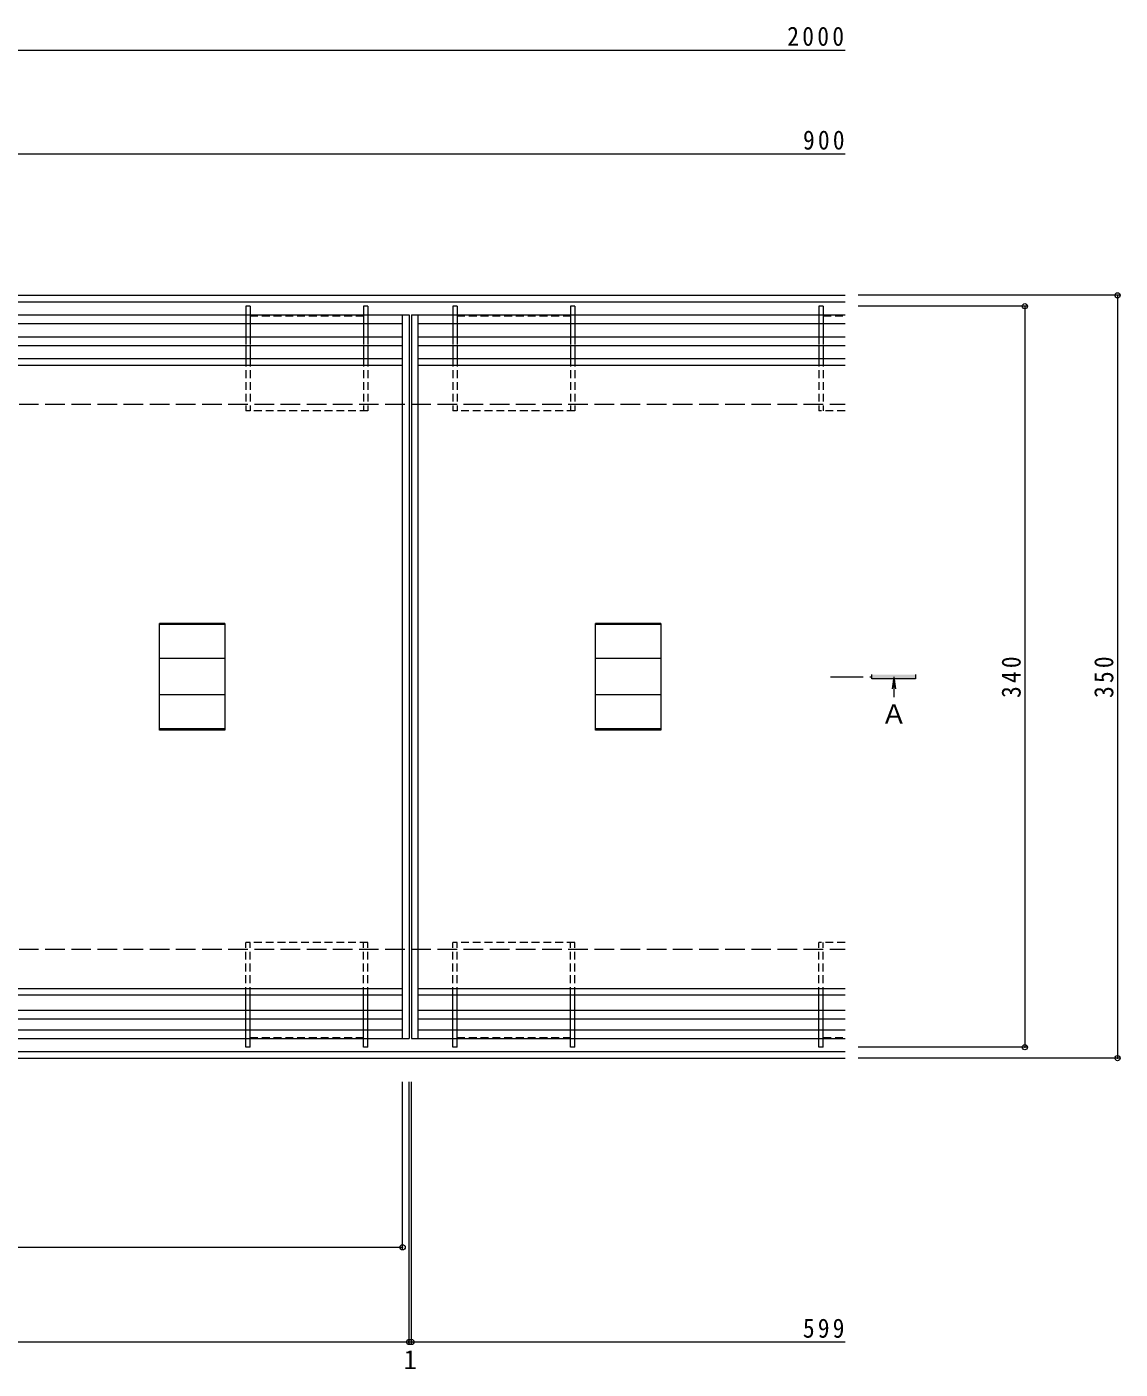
# Model space of a CAD drawing. Units: millimetres at full size, sheet at 1:3. Extents: x -1263 to 1183, y -892 to 794.
# Drawn here: x -425 to 77, y -62 to 554 of the extents above; entities that cross this region are included whole.
import ezdxf
from ezdxf.enums import TextEntityAlignment as Align

# ---------------------------------------------------------------- set-up
doc = ezdxf.new("R2010")
doc.units = ezdxf.units.MM
doc.header["$LTSCALE"] = 3
doc.header["$PDMODE"] = 32
doc.header["$PDSIZE"] = 2.4
for name, pattern in [('CHAIN1', [8, 5, -1, 1, -1]), ('DASHED1', [1.8, 1.2, -0.6]), ('DASHED3', [4, 3, -1])]:
    doc.linetypes.add(name, pattern=pattern)
for name, color, linetype, lineweight in [('B-1', 2, 'Continuous', 18), ('B-2', 3, 'Continuous', 18), ('B-3', 4, 'Continuous', 18), ('B-4', 7, 'Continuous', 18), ('B-5', 7, 'Continuous', 18), ('B-A', 2, 'Continuous', 18)]:
    doc.layers.add(name, color=color, linetype=linetype, lineweight=lineweight)
doc.styles.add('ＭＳ ゴシック', font='')
doc.styles.get('ＭＳ ゴシック').set_extended_font_data('MS Gothic')

msp = doc.modelspace()

# ---------------------------------------------------------------- linework, layer by layer
at = {"layer": 'B-1'}
for p, q in [((-1048.672, 431.134), (-49.672, 431.134)), ((-1048.672, 428.134), (-49.672, 428.134)), ((-1048.672, 84.134), (-49.672, 84.134)), ((-1048.672, 81.134), (-49.672, 81.134))]:
    msp.add_line(p, q, dxfattribs=at)
at = {"layer": 'B-1', "linetype": 'DASHED3'}
for p, q in [((-848.672, 381.134), (-49.672, 381.134)), ((-848.672, 131.135), (-49.672, 131.135))]:
    msp.add_line(p, q, dxfattribs=at)
at = {"layer": 'B-2'}
for p, q in [((-252.672, 90.134), (-252.672, 422.134)), ((-249.672, 422.134), (-249.672, 90.134)), ((-248.672, 422.134), (-248.672, 90.134)), ((-245.672, 422.134), (-245.672, 90.134)), ((-845.672, 402.134), (-252.672, 402.134)), ((-245.672, 402.134), (-49.672, 402.134)), ((-845.672, 399.134), (-252.672, 399.134)), ((-245.672, 399.134), (-49.672, 399.134)), ((-364.172, 231.68), (-364.172, 280.589)), ((-334.172, 280.589), (-364.172, 280.589)), ((-334.172, 280.089), (-364.172, 280.089)), ((-334.172, 280.589), (-334.172, 231.68)), ((-164.172, 231.68), (-164.172, 280.589)), ((-134.172, 280.589), (-164.172, 280.589)), ((-134.172, 280.089), (-164.172, 280.089)), ((-134.172, 280.589), (-134.172, 231.68)), ((-334.172, 264.5), (-364.172, 264.5)), ((-134.172, 264.5), (-164.172, 264.5)), ((-334.172, 247.768), (-364.172, 247.768)), ((-134.172, 247.768), (-164.172, 247.768)), ((-334.172, 232.18), (-364.172, 232.18)), ((-334.172, 231.68), (-364.172, 231.68)), ((-134.172, 232.18), (-164.172, 232.18)), ((-134.172, 231.68), (-164.172, 231.68)), ((-845.672, 113.134), (-252.672, 113.134)), ((-245.672, 113.134), (-49.672, 113.134)), ((-845.672, 110.134), (-252.672, 110.134)), ((-245.672, 110.134), (-49.672, 110.134))]:
    msp.add_line(p, q, dxfattribs=at)
at = {"layer": 'B-3'}
for p, q in [((-322.672, 426.134), (-324.672, 426.134)), ((-324.672, 426.134), (-324.672, 422.134)), ((-322.672, 426.134), (-322.672, 422.134)), ((-268.672, 426.134), (-270.672, 426.134)), ((-270.672, 426.134), (-270.672, 422.134)), ((-268.672, 426.134), (-268.672, 422.134)), ((-229.672, 426.134), (-229.672, 422.134)), ((-227.672, 426.134), (-229.672, 426.134)), ((-227.672, 426.134), (-227.672, 422.134)), ((-175.672, 426.134), (-175.672, 422.134)), ((-173.672, 426.134), (-175.672, 426.134)), ((-173.672, 426.134), (-173.672, 422.134)), ((-61.672, 426.134), (-61.672, 422.134)), ((-59.672, 426.134), (-61.672, 426.134)), ((-59.672, 426.134), (-59.672, 422.134)), ((-324.672, 418.134), (-324.672, 412.134)), ((-322.672, 418.134), (-322.672, 412.134)), ((-270.672, 418.134), (-270.672, 412.134)), ((-268.672, 418.134), (-268.672, 412.134)), ((-229.672, 418.134), (-229.672, 412.134)), ((-227.672, 418.134), (-227.672, 412.134)), ((-175.672, 418.134), (-175.672, 412.134)), ((-173.672, 418.134), (-173.672, 412.134)), ((-61.672, 418.134), (-61.672, 412.134)), ((-59.672, 418.134), (-59.672, 412.134)), ((-324.672, 408.134), (-324.672, 402.134)), ((-322.672, 408.134), (-322.672, 402.134)), ((-270.672, 408.134), (-270.672, 402.134)), ((-268.672, 408.134), (-268.672, 402.134)), ((-229.672, 408.134), (-229.672, 402.134)), ((-227.672, 408.134), (-227.672, 402.134)), ((-175.672, 408.134), (-175.672, 402.134)), ((-173.672, 408.134), (-173.672, 402.134)), ((-61.672, 408.134), (-61.672, 402.134)), ((-59.672, 408.134), (-59.672, 402.134)), ((-324.672, 103.134), (-324.672, 110.134)), ((-322.672, 103.134), (-322.672, 110.134)), ((-270.672, 103.134), (-270.672, 110.134)), ((-268.672, 103.134), (-268.672, 110.134)), ((-229.672, 103.134), (-229.672, 110.134)), ((-227.672, 103.134), (-227.672, 110.134)), ((-175.672, 103.134), (-175.672, 110.134)), ((-173.672, 103.134), (-173.672, 110.134)), ((-61.672, 103.134), (-61.672, 110.134)), ((-59.672, 103.134), (-59.672, 110.134)), ((-324.672, 94.134), (-324.672, 99.134)), ((-322.672, 94.134), (-322.672, 99.134)), ((-270.672, 94.134), (-270.672, 99.134)), ((-268.672, 94.134), (-268.672, 99.134)), ((-229.672, 94.134), (-229.672, 99.134)), ((-227.672, 94.134), (-227.672, 99.134)), ((-175.672, 94.134), (-175.672, 99.134)), ((-173.672, 94.134), (-173.672, 99.134)), ((-61.672, 94.134), (-61.672, 99.134)), ((-59.672, 94.134), (-59.672, 99.134)), ((-324.672, 86.135), (-324.672, 90.134)), ((-322.672, 86.135), (-322.672, 90.134)), ((-270.672, 86.135), (-270.672, 90.134)), ((-268.672, 86.135), (-268.672, 90.134)), ((-229.672, 86.135), (-229.672, 90.134)), ((-227.672, 86.135), (-227.672, 90.134)), ((-175.672, 86.135), (-175.672, 90.134)), ((-173.672, 86.135), (-173.672, 90.134)), ((-61.672, 86.135), (-61.672, 90.134)), ((-59.672, 86.135), (-59.672, 90.134)), ((-322.672, 86.135), (-324.672, 86.135)), ((-268.672, 86.135), (-270.672, 86.135)), ((-227.672, 86.135), (-229.672, 86.135)), ((-173.672, 86.135), (-175.672, 86.135)), ((-59.672, 86.135), (-61.672, 86.135))]:
    msp.add_line(p, q, dxfattribs=at)
at = {"layer": 'B-3', "linetype": 'DASHED1'}
for p, q in [((-324.672, 422.134), (-324.672, 418.134)), ((-322.672, 422.134), (-322.672, 418.134)), ((-322.672, 421.634), (-270.672, 421.634)), ((-270.672, 422.134), (-270.672, 418.134)), ((-268.672, 422.134), (-268.672, 418.134)), ((-229.672, 422.134), (-229.672, 418.134)), ((-227.672, 422.134), (-227.672, 418.134)), ((-227.672, 421.634), (-175.672, 421.634)), ((-175.672, 422.134), (-175.672, 418.134)), ((-173.672, 422.134), (-173.672, 418.134)), ((-61.672, 422.134), (-61.672, 418.134)), ((-59.672, 422.134), (-59.672, 418.134)), ((-59.672, 421.634), (-49.672, 421.634)), ((-324.672, 412.134), (-324.672, 408.134)), ((-322.672, 412.134), (-322.672, 408.134)), ((-270.672, 412.134), (-270.672, 408.134)), ((-268.672, 412.134), (-268.672, 408.134)), ((-229.672, 412.134), (-229.672, 408.134)), ((-227.672, 412.134), (-227.672, 408.134)), ((-175.672, 412.134), (-175.672, 408.134)), ((-173.672, 412.134), (-173.672, 408.134)), ((-61.672, 412.134), (-61.672, 408.134)), ((-59.672, 412.134), (-59.672, 408.134)), ((-324.672, 402.134), (-324.672, 378.134)), ((-322.672, 402.134), (-322.672, 378.134)), ((-270.672, 402.134), (-270.672, 378.134)), ((-268.672, 402.134), (-268.672, 378.134)), ((-229.672, 402.134), (-229.672, 378.134)), ((-227.672, 402.134), (-227.672, 378.134)), ((-175.672, 402.134), (-175.672, 378.134)), ((-173.672, 402.134), (-173.672, 378.134)), ((-61.672, 402.134), (-61.672, 378.134)), ((-59.672, 402.134), (-59.672, 378.134)), ((-268.672, 378.134), (-324.672, 378.134)), ((-173.672, 378.134), (-229.672, 378.134)), ((-49.672, 378.134), (-61.672, 378.134)), ((-324.672, 110.134), (-324.672, 134.134)), ((-268.672, 134.134), (-324.672, 134.134)), ((-322.672, 110.134), (-322.672, 134.134)), ((-270.672, 110.134), (-270.672, 134.134)), ((-268.672, 110.134), (-268.672, 134.134)), ((-173.672, 134.134), (-229.672, 134.134)), ((-229.672, 110.134), (-229.672, 134.134)), ((-227.672, 110.134), (-227.672, 134.134)), ((-175.672, 110.134), (-175.672, 134.134)), ((-173.672, 110.134), (-173.672, 134.134)), ((-61.672, 110.134), (-61.672, 134.134)), ((-49.672, 134.134), (-61.672, 134.134)), ((-59.672, 110.134), (-59.672, 134.134)), ((-324.672, 99.134), (-324.672, 103.134)), ((-322.672, 99.134), (-322.672, 103.134)), ((-270.672, 99.134), (-270.672, 103.134)), ((-268.672, 99.134), (-268.672, 103.134)), ((-229.672, 99.134), (-229.672, 103.134)), ((-227.672, 99.134), (-227.672, 103.134)), ((-175.672, 99.134), (-175.672, 103.134)), ((-173.672, 99.134), (-173.672, 103.134)), ((-61.672, 99.134), (-61.672, 103.134)), ((-59.672, 99.134), (-59.672, 103.134)), ((-324.672, 90.134), (-324.672, 94.134)), ((-322.672, 90.134), (-322.672, 94.134)), ((-270.672, 90.134), (-270.672, 94.134)), ((-268.672, 90.134), (-268.672, 94.134)), ((-229.672, 90.134), (-229.672, 94.134)), ((-227.672, 90.134), (-227.672, 94.134)), ((-175.672, 90.134), (-175.672, 94.134)), ((-173.672, 90.134), (-173.672, 94.134)), ((-61.672, 90.134), (-61.672, 94.134)), ((-59.672, 90.134), (-59.672, 94.134)), ((-322.672, 90.634), (-270.672, 90.634)), ((-227.672, 90.634), (-175.672, 90.634)), ((-59.672, 90.634), (-49.672, 90.634))]:
    msp.add_line(p, q, dxfattribs=at)
at = {"layer": 'B-4'}
for p, q in [((-849.172, 543.648), (-49.672, 543.648)), ((-749.172, 496.052), (-49.672, 496.052)), ((76.243, 431.134), (-43.672, 431.134)), ((75.343, 431.134), (75.343, 81.134)), ((33.741, 426.134), (-43.672, 426.134)), ((32.841, 426.134), (32.841, 86.134)), ((33.741, 86.134), (-43.672, 86.134)), ((76.243, 81.134), (-43.672, 81.134)), ((-252.672, -6.541), (-252.672, 70.246)), ((-249.672, -49.973), (-249.672, 70.246)), ((-248.672, -49.973), (-248.672, 70.246)), ((-845.672, -5.641), (-252.672, -5.641)), ((-848.672, -49.073), (-249.672, -49.073)), ((-249.672, -49.073), (-248.672, -49.073)), ((-248.672, -49.073), (-49.672, -49.073))]:
    msp.add_line(p, q, dxfattribs=at)
for p in [(75.343, 431.134), (32.841, 426.134), (32.841, 86.134), (75.343, 81.134), (-252.672, -5.641), (-249.672, -49.073), (-248.672, -49.073)]:
    msp.add_point(p, dxfattribs=at)
at = {"layer": 'B-5', "color": 4, "linetype": 'CHAIN1'}
msp.add_line((-56.352, 256.134), (-37.376, 256.134), dxfattribs=at)
at = {"layer": 'B-5', "color": 4}
for p, q in [((-27.313, 256.134), (-28.049, 250.549)), ((-27.313, 256.134), (-26.578, 250.549)), ((-17.376, 257.134), (-17.376, 255.134))]:
    msp.add_line(p, q, dxfattribs=at)
for points in [[(-17.376, 255.134), (-37.376, 255.134), (-37.376, 257.134)], [(-27.313, 256.134), (-27.313, 247.287), (-27.313, 246.731)]]:
    msp.add_lwpolyline(points, dxfattribs=at)
msp.add_solid([(-37.376, 257.134), (-37.376, 255.134), (-17.376, 257.134), (-17.376, 255.134)], dxfattribs=at)
at = {"layer": 'B-A', "color": 6, "lineweight": 9}
for p, q in [((-848.672, 422.134), (-249.672, 422.134)), ((-248.672, 422.134), (-49.672, 422.134)), ((-845.672, 418.134), (-252.672, 418.134)), ((-245.672, 418.134), (-49.672, 418.134)), ((-845.672, 412.134), (-252.672, 412.134)), ((-845.672, 408.134), (-252.672, 408.134)), ((-245.672, 412.134), (-49.672, 412.134)), ((-245.672, 408.134), (-49.672, 408.134)), ((-845.672, 103.134), (-252.672, 103.134)), ((-845.672, 99.134), (-252.672, 99.134)), ((-245.672, 103.134), (-49.672, 103.134)), ((-245.672, 99.134), (-49.672, 99.134)), ((-845.672, 94.134), (-252.672, 94.134)), ((-245.672, 94.134), (-49.672, 94.134)), ((-848.672, 90.134), (-249.672, 90.134)), ((-248.672, 90.134), (-49.672, 90.134))]:
    msp.add_line(p, q, dxfattribs=at)

# ---------------------------------------------------------------- texts
at = {"layer": 'B-4', "color": 2, "style": 'ＭＳ ゴシック'}
msp.add_text('1', height=8.798, dxfattribs=at).set_placement((-252.172, -64.195), align=Align.BOTTOM_LEFT)
at = {"layer": 'B-4', "color": 2, "char_height": 8.798, "attachment_point": 7, "style": 'ＭＳ ゴシック'}
for s, insert in [('\\T1.28;\\W0.9;2000', (-76.212, 545.448)), ('\\T1.27;\\W0.9;900', (-68.975, 497.852)), ('\\T1.27;\\W0.9;599', (-69.033, -47.273))]:
    msp.add_mtext(s, dxfattribs=dict(at, insert=insert))
at = {"layer": 'B-4', "color": 2, "char_height": 8.798, "attachment_point": 7, "rotation": 90, "style": 'ＭＳ ゴシック'}
for s, insert in [('\\T1.27;\\W0.9;340', (31.041, 246.384)), ('\\T1.27;\\W0.9;350', (73.543, 246.384))]:
    msp.add_mtext(s, dxfattribs=dict(at, insert=insert))
at = {"layer": 'B-5', "color": 2, "style": 'ＭＳ ゴシック'}
msp.add_text('Ａ', height=8.798, dxfattribs=at).set_placement((-33.22, 232.007), align=Align.BOTTOM_LEFT)

doc.saveas('drawing.dxf')
